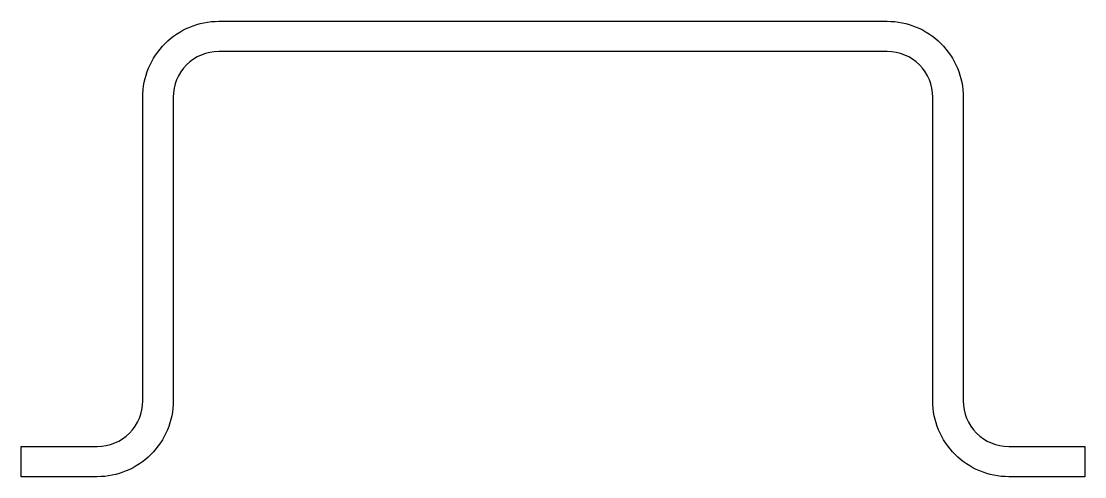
# Model space of a CAD drawing. Header units: millimetres. Extents: x -17.5 to 17.5, y -15 to 0.
import ezdxf

# ---------------------------------------------------------------- set-up
doc = ezdxf.new("R2010")
doc.units = ezdxf.units.MM
doc.layers.get('0').update_dxf_attribs({"linetype": 'CONTINUOUS'})

msp = doc.modelspace()

# ---------------------------------------------------------------- linework, layer by layer
msp.add_lwpolyline([(11, -1), (-11, -1, 0.414214), (-12.5, -2.5), (-12.5, -12.5, -0.414214), (-15, -15), (-17.5, -15), (-17.5, -14), (-15, -14, 0.414214), (-13.5, -12.5), (-13.5, -2.5, -0.414214), (-11, 0), (11, 0, -0.414214), (13.5, -2.5), (13.5, -12.5, 0.414214), (15, -14), (17.5, -14), (17.5, -15), (15, -15, -0.414214), (12.5, -12.5), (12.5, -2.5, 0.414214)], format="xyb", close=True)

doc.saveas('drawing.dxf')
